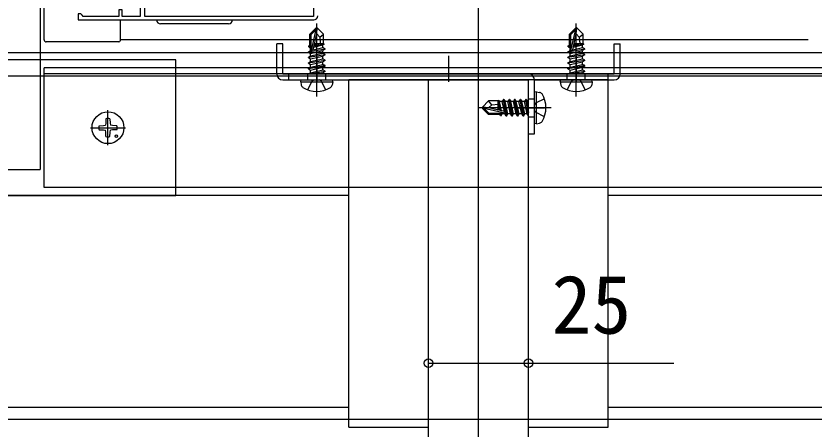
# Model space of a CAD drawing. Units: millimetres, scale not verified. Extents: x -875 to 875, y -1303 to 1295.
# Drawn here: x -315.8 to -116, y -522.7 to -419.2 of the extents above; entities that cross this region are included whole.
import ezdxf
from ezdxf.enums import TextEntityAlignment as Align

# ---------------------------------------------------------------- set-up
doc = ezdxf.new("R2010")
doc.units = ezdxf.units.MM
doc.header["$LTSCALE"] = 8
for name, color, linetype in [('0-3_YKK_11', 7, 'Continuous'), ('0-4_YKK_12', 2, 'Continuous'), ('0-5_YKK_13', 4, 'Continuous'), ('0-6_YKK_D', 6, 'Continuous')]:
    doc.layers.add(name, color=color, linetype=linetype)
doc.styles.add('ＭＳ ゴシック', font='')
doc.styles.get('ＭＳ ゴシック').set_extended_font_data('MS Gothic')

msp = doc.modelspace()

# ---------------------------------------------------------------- linework, layer by layer
at = {"layer": '0-3_YKK_11'}
msp.add_line((-300.25, -420.203), (-241.25, -420.203), dxfattribs=at)
msp.add_lwpolyline([(-299.346, -407.174), (-299.152, -407.103), (-295.05, -407.103), (-295.05, -409.103), (-289.25, -409.103), (-289.25, -407.103), (-284.753, -407.103), (-284.753, -419.303), (-289.25, -419.303), (-289.25, -417.703), (-290.05, -417.703), (-290.05, -419.303), (-298.95, -419.303), (-299.25, -419.003), (-299.55, -418.703), (-300.25, -418.703), (-300.25, -420.203)], dxfattribs=at)
msp.add_lwpolyline([(-241.35, -419.303), (-283.553, -419.303), (-283.553, -407.103), (-247.15, -407.103), (-247.15, -411.003), (-241.35, -411.003), (-241.35, -414.103), (-241.55, -414.303), (-241.55, -414.903), (-241.35, -415.103)], close=True, dxfattribs=at)
msp.add_arc((-241.25, -419.203), 1, 270.00001, 359.99999, dxfattribs=at)
at = {"layer": '0-4_YKK_12'}
for p, q in [((-200, -765.684), (-200, -197.203)), ((-240.503, -439.403), (-240.503, -421.094)), ((-175.503, -439.403), (-175.503, -421.094)), ((-117.475, -425.203), (-289.75, -425.203)), ((368.75, -428.403), (-395, -428.403)), ((-240.503, -429.203), (-240.503, -435.703)), ((-240.503, -429.203), (-240.503, -435.703)), ((-207.503, -429.203), (-207.503, -435.703)), ((-175.503, -429.203), (-175.503, -435.703)), ((-175.503, -429.203), (-175.503, -435.703)), ((-175.503, -429.203), (-175.503, -435.703)), ((331.269, -432.203), (-308.75, -432.203)), ((-308.75, -462.203), (-308.75, -432.203)), ((331.269, -432.201), (-275.773, -432.201)), ((363.75, -433.703), (-308.75, -433.703)), ((-167.5, -435.203), (-232.5, -435.203)), ((-212.5, -452.203), (-212.5, -435.203)), ((-187.5, -452.203), (-187.5, -435.203)), ((-167.5, -452.203), (-167.5, -435.203)), ((-292.773, -451.601), (-292.773, -442.801)), ((-181.8, -442.203), (-200.11, -442.203)), ((-190, -442.203), (-183.5, -442.203)), ((-297.173, -447.201), (-288.373, -447.201)), ((-212.5, -765.684), (-212.5, -452.203)), ((-187.5, -765.684), (-187.5, -452.203)), ((-167.5, -522.203), (-167.5, -452.203)), ((-342.769, -457.703), (-309.75, -457.703)), ((-275.769, -462.203), (-308.75, -462.203)), ((-395, -464.099), (-232.5, -464.099)), ((-167.5, -464.099), (-5, -464.099)), ((-395, -517.203), (-232.5, -517.203)), ((-167.5, -517.203), (-5, -517.203)), ((-232.5, -522.203), (-212.5, -522.203)), ((-187.5, -522.203), (-167.5, -522.203))]:
    msp.add_line(p, q, dxfattribs=at)
for points in [[(-309.75, -392.203), (-309.75, -428.203), (-309.75, -457.703)], [(-232.5, -522.203), (-232.5, -452.203), (-232.5, -435.203)], [(331.269, -462.201), (24.884, -462.201), (-275.773, -462.201)], [(331.269, -462.203), (24.586, -462.203), (-275.769, -462.203)]]:
    msp.add_lwpolyline(points, dxfattribs=at)
at = {"layer": '0-5_YKK_13'}
for p, q in [((-308.75, -425.203), (-308.75, -413.448)), ((-289.75, -420.203), (-289.75, -425.216)), ((-262.6, -421.203), (-279.6, -421.203)), ((-240.653, -422.203), (-242.203, -423.753)), ((-241.903, -423.878), (-240.653, -422.628)), ((-241.834, -427.826), (-240.653, -422.628)), ((-240.353, -422.203), (-240.653, -422.203)), ((-240.653, -422.628), (-240.653, -422.203)), ((-240.503, -423.71), (-240.503, -422.203)), ((-240.503, -423.71), (-240.353, -422.203)), ((-240.353, -422.203), (-238.803, -423.753)), ((-175.653, -422.203), (-177.203, -423.753)), ((-176.903, -423.878), (-175.653, -422.628)), ((-176.834, -427.826), (-175.653, -422.628)), ((-175.353, -422.203), (-175.653, -422.203)), ((-175.653, -422.628), (-175.653, -422.203)), ((-175.503, -423.71), (-175.503, -422.203)), ((-175.503, -423.71), (-175.353, -422.203)), ((-175.353, -422.203), (-173.803, -423.753)), ((-289.75, -425.216), (-289.75, -425.403)), ((-242.203, -426.522), (-242.203, -423.753)), ((-241.903, -427.655), (-241.903, -423.878)), ((-239.757, -424.555), (-238.803, -423.753)), ((-238.803, -426.174), (-238.803, -423.753)), ((-177.203, -426.522), (-177.203, -423.753)), ((-176.903, -427.655), (-176.903, -423.878)), ((-174.757, -424.555), (-173.803, -423.753)), ((-173.803, -426.174), (-173.803, -423.753)), ((-290.05, -425.703), (-308.25, -425.703)), ((-250.503, -433.703), (-250.503, -426.203)), ((-249.003, -426.203), (-250.503, -426.203)), ((-249.003, -433.703), (-249.003, -426.203)), ((-242.603, -428.153), (-238.403, -427.453)), ((-238.403, -427.553), (-242.603, -428.253)), ((-242.503, -426.696), (-241.903, -426.579)), ((-242.503, -426.911), (-242.503, -426.696)), ((-242.503, -426.911), (-241.903, -426.812)), ((-242.503, -426.911), (-242.053, -427.171)), ((-242.203, -426.103), (-241.903, -426.103)), ((-242.053, -427.171), (-241.899, -427.136)), ((-242.053, -427.836), (-242.053, -427.171)), ((-241.408, -427.69), (-238.953, -427.136)), ((-241.248, -426.989), (-238.953, -426.471)), ((-241.181, -426.693), (-238.603, -426.269)), ((-241.12, -426.427), (-239.454, -426.103)), ((-241.047, -426.103), (-238.803, -426.103)), ((-238.603, -426.269), (-238.953, -426.471)), ((-238.953, -427.136), (-238.953, -426.471)), ((-238.403, -427.453), (-238.953, -427.136)), ((-238.403, -427.553), (-238.953, -427.871)), ((-238.803, -426.174), (-238.603, -426.269)), ((-238.403, -427.553), (-238.403, -427.453)), ((-177.603, -428.153), (-173.403, -427.453)), ((-173.403, -427.553), (-177.603, -428.253)), ((-177.503, -426.696), (-176.903, -426.579)), ((-177.503, -426.911), (-177.503, -426.696)), ((-177.503, -426.911), (-176.903, -426.812)), ((-177.503, -426.911), (-177.053, -427.171)), ((-177.203, -426.103), (-176.903, -426.103)), ((-177.053, -427.171), (-176.899, -427.136)), ((-177.053, -427.836), (-177.053, -427.171)), ((-176.408, -427.69), (-173.953, -427.136)), ((-176.248, -426.989), (-173.953, -426.471)), ((-176.181, -426.693), (-173.603, -426.269)), ((-176.12, -426.427), (-174.454, -426.103)), ((-176.047, -426.103), (-173.803, -426.103)), ((-173.603, -426.269), (-173.953, -426.471)), ((-173.953, -427.136), (-173.953, -426.471)), ((-173.403, -427.453), (-173.953, -427.136)), ((-173.403, -427.553), (-173.953, -427.871)), ((-173.803, -426.174), (-173.603, -426.269)), ((-173.403, -427.553), (-173.403, -427.453)), ((-166.003, -433.703), (-166.003, -426.203)), ((-166.003, -426.203), (-164.503, -426.203)), ((-164.503, -433.703), (-164.503, -426.203)), ((-242.603, -428.253), (-242.603, -428.153)), ((-242.603, -428.253), (-242.053, -428.571)), ((-242.603, -429.553), (-238.403, -428.853)), ((-238.403, -428.953), (-242.603, -429.653)), ((-242.603, -429.653), (-242.603, -429.553)), ((-242.603, -429.653), (-242.053, -429.971)), ((-242.053, -428.571), (-238.953, -427.871)), ((-242.053, -429.236), (-242.053, -428.571)), ((-242.053, -429.971), (-238.953, -429.271)), ((-238.953, -428.536), (-238.953, -427.871)), ((-238.403, -428.853), (-238.953, -428.536)), ((-238.403, -428.953), (-238.953, -429.271)), ((-238.953, -429.936), (-238.953, -429.271)), ((-238.403, -428.953), (-238.403, -428.853)), ((-177.603, -428.253), (-177.603, -428.153)), ((-177.603, -428.253), (-177.053, -428.571)), ((-177.603, -429.553), (-173.403, -428.853)), ((-173.403, -428.953), (-177.603, -429.653)), ((-177.603, -429.653), (-177.603, -429.553)), ((-177.603, -429.653), (-177.053, -429.971)), ((-177.053, -428.571), (-173.953, -427.871)), ((-177.053, -429.236), (-177.053, -428.571)), ((-177.053, -429.971), (-173.953, -429.271)), ((-173.953, -428.536), (-173.953, -427.871)), ((-173.403, -428.853), (-173.953, -428.536)), ((-173.403, -428.953), (-173.953, -429.271)), ((-173.953, -429.936), (-173.953, -429.271)), ((-173.403, -428.953), (-173.403, -428.853)), ((-242.603, -430.953), (-238.403, -430.253)), ((-238.403, -430.353), (-242.603, -431.053)), ((-242.603, -431.053), (-242.603, -430.953)), ((-242.603, -431.053), (-242.053, -431.371)), ((-242.053, -430.636), (-242.053, -429.971)), ((-242.053, -431.371), (-238.953, -430.671)), ((-242.053, -432.036), (-242.053, -431.371)), ((-238.403, -430.253), (-238.953, -429.936)), ((-238.403, -430.353), (-238.953, -430.671)), ((-238.953, -431.336), (-238.953, -430.671)), ((-238.403, -431.653), (-238.953, -431.336)), ((-238.403, -430.353), (-238.403, -430.253)), ((-177.603, -430.953), (-173.403, -430.253)), ((-173.403, -430.353), (-177.603, -431.053)), ((-177.603, -431.053), (-177.603, -430.953)), ((-177.603, -431.053), (-177.053, -431.371)), ((-177.053, -430.636), (-177.053, -429.971)), ((-177.053, -431.371), (-173.953, -430.671)), ((-177.053, -432.036), (-177.053, -431.371)), ((-173.403, -430.253), (-173.953, -429.936)), ((-173.403, -430.353), (-173.953, -430.671)), ((-173.953, -431.336), (-173.953, -430.671)), ((-173.403, -431.653), (-173.953, -431.336)), ((-173.403, -430.353), (-173.403, -430.253)), ((-242.603, -432.353), (-238.403, -431.653)), ((-238.403, -431.753), (-242.603, -432.453)), ((-242.603, -432.453), (-242.603, -432.353)), ((-242.603, -432.453), (-242.053, -432.771)), ((-242.516, -433.703), (-242.053, -433.436)), ((-242.303, -433.703), (-238.403, -433.053)), ((-242.053, -432.771), (-238.953, -432.071)), ((-242.053, -433.436), (-238.953, -432.736)), ((-242.053, -433.436), (-242.053, -432.771)), ((-238.403, -433.153), (-241.703, -433.703)), ((-239.982, -433.703), (-238.953, -433.471)), ((-238.403, -431.753), (-238.953, -432.071)), ((-238.953, -432.736), (-238.953, -432.071)), ((-238.403, -433.053), (-238.953, -432.736)), ((-238.403, -433.153), (-238.953, -433.471)), ((-238.953, -433.703), (-238.953, -433.471)), ((-238.403, -431.753), (-238.403, -431.653)), ((-238.403, -433.153), (-238.403, -433.053)), ((-177.603, -432.353), (-173.403, -431.653)), ((-173.403, -431.753), (-177.603, -432.453)), ((-177.603, -432.453), (-177.603, -432.353)), ((-177.603, -432.453), (-177.053, -432.771)), ((-177.516, -433.703), (-177.053, -433.436)), ((-177.303, -433.703), (-173.403, -433.053)), ((-177.053, -432.771), (-173.953, -432.071)), ((-177.053, -433.436), (-173.953, -432.736)), ((-177.053, -433.436), (-177.053, -432.771)), ((-173.403, -433.153), (-176.703, -433.703)), ((-174.982, -433.703), (-173.953, -433.471)), ((-173.403, -431.753), (-173.953, -432.071)), ((-173.953, -432.736), (-173.953, -432.071)), ((-173.403, -433.053), (-173.953, -432.736)), ((-173.403, -433.153), (-173.953, -433.471)), ((-173.953, -433.703), (-173.953, -433.471)), ((-173.403, -431.753), (-173.403, -431.653)), ((-173.403, -433.153), (-173.403, -433.053)), ((655, -434.253), (-600, -434.253)), ((-249.003, -433.703), (-166.003, -433.703)), ((-249.003, -435.203), (-187.5, -435.203)), ((-247.503, -435.203), (-247.503, -433.703)), ((-244.503, -435.703), (-244.414, -435.203)), ((-244.414, -435.203), (-236.591, -435.203)), ((-242.753, -435.203), (-242.753, -433.703)), ((-238.253, -435.203), (-238.253, -433.703)), ((-236.503, -435.703), (-236.591, -435.203)), ((-187.5, -448.703), (-187.5, -435.203)), ((-186, -448.703), (-186, -435.203)), ((-186, -435.203), (-166.003, -435.203)), ((-179.503, -435.703), (-179.414, -435.203)), ((-179.414, -435.203), (-171.591, -435.203)), ((-177.753, -435.203), (-177.753, -433.703)), ((-173.253, -435.203), (-173.253, -433.703)), ((-171.503, -435.703), (-171.591, -435.203)), ((-167.503, -435.203), (-167.503, -433.703)), ((-244.503, -435.703), (-244.361, -436.506)), ((-244.503, -435.703), (-236.503, -435.703)), ((-236.503, -435.703), (-236.644, -436.506)), ((-179.503, -435.703), (-179.361, -436.506)), ((-179.503, -435.703), (-171.503, -435.703)), ((-171.503, -435.703), (-171.644, -436.506)), ((-185.5, -438.203), (-186, -438.292)), ((-186, -446.115), (-186, -438.292)), ((-185.5, -438.203), (-184.698, -438.345)), ((-185.5, -446.203), (-185.5, -438.203)), ((-199, -442.053), (-197.45, -440.503)), ((-195.029, -440.503), (-197.45, -440.503)), ((-196.649, -441.458), (-197.45, -440.503)), ((-195.1, -442.748), (-195.1, -440.503)), ((-194.776, -442.821), (-195.1, -441.155)), ((-195.029, -440.503), (-194.935, -440.303)), ((-194.935, -440.303), (-194.732, -440.653)), ((-194.51, -442.882), (-194.935, -440.303)), ((-194.068, -440.653), (-194.732, -440.653)), ((-194.214, -442.949), (-194.732, -440.653)), ((-193.75, -440.103), (-194.068, -440.653)), ((-193.513, -443.108), (-194.068, -440.653)), ((-193.05, -444.303), (-193.75, -440.103)), ((-193.65, -440.103), (-193.75, -440.103)), ((-193.65, -440.103), (-192.95, -444.303)), ((-193.65, -440.103), (-193.332, -440.653)), ((-192.632, -443.753), (-193.332, -440.653)), ((-192.668, -440.653), (-193.332, -440.653)), ((-192.35, -440.103), (-192.668, -440.653)), ((-191.65, -444.303), (-192.35, -440.103)), ((-192.25, -440.103), (-192.35, -440.103)), ((-192.25, -440.103), (-191.55, -444.303)), ((-192.25, -440.103), (-191.932, -440.653)), ((-191.232, -443.753), (-191.932, -440.653)), ((-191.268, -440.653), (-191.932, -440.653)), ((-190.95, -440.103), (-191.268, -440.653)), ((-190.25, -444.303), (-190.95, -440.103)), ((-190.85, -440.103), (-190.95, -440.103)), ((-190.85, -440.103), (-190.15, -444.303)), ((-190.85, -440.103), (-190.532, -440.653)), ((-189.832, -443.753), (-190.532, -440.653)), ((-189.868, -440.653), (-190.532, -440.653)), ((-189.55, -440.103), (-189.868, -440.653)), ((-188.85, -444.303), (-189.55, -440.103)), ((-189.45, -440.103), (-189.55, -440.103)), ((-189.45, -440.103), (-188.75, -444.303)), ((-189.45, -440.103), (-189.132, -440.653)), ((-188.432, -443.753), (-189.132, -440.653)), ((-188.468, -440.653), (-189.132, -440.653)), ((-188.15, -440.103), (-188.468, -440.653)), ((-187.768, -443.753), (-188.468, -440.653)), ((-187.5, -444.003), (-188.15, -440.103)), ((-188.05, -440.103), (-188.15, -440.103)), ((-188.05, -440.103), (-187.732, -440.653)), ((-188.05, -440.103), (-187.5, -443.403)), ((-187.5, -441.683), (-187.732, -440.653)), ((-187.5, -440.653), (-187.732, -440.653)), ((-187.5, -439.953), (-186, -439.953)), ((-199, -442.053), (-199, -442.353)), ((-197.494, -442.203), (-199, -442.053)), ((-197.494, -442.203), (-199, -442.203)), ((-198.576, -442.353), (-199, -442.353)), ((-199, -442.353), (-197.45, -443.903)), ((-197.326, -443.603), (-198.576, -442.353)), ((-193.377, -443.535), (-198.576, -442.353)), ((-193.548, -443.603), (-197.326, -443.603)), ((-195.1, -443.903), (-195.1, -443.603)), ((-194.508, -444.203), (-194.624, -443.603)), ((-194.292, -444.203), (-194.391, -443.603)), ((-194.032, -443.753), (-194.067, -443.6)), ((-293.273, -444.956), (-293.293, -446.064)), ((-292.273, -444.956), (-292.254, -446.064)), ((-194.681, -443.903), (-197.45, -443.903)), ((-194.292, -444.203), (-194.508, -444.203)), ((-194.292, -444.203), (-194.032, -443.753)), ((-193.368, -443.753), (-194.032, -443.753)), ((-192.95, -444.303), (-193.05, -444.303)), ((-192.95, -444.303), (-192.632, -443.753)), ((-191.968, -443.753), (-192.632, -443.753)), ((-191.55, -444.303), (-191.65, -444.303)), ((-191.55, -444.303), (-191.232, -443.753)), ((-190.568, -443.753), (-191.232, -443.753)), ((-190.15, -444.303), (-190.25, -444.303)), ((-190.15, -444.303), (-189.832, -443.753)), ((-189.168, -443.753), (-189.832, -443.753)), ((-188.75, -444.303), (-188.85, -444.303)), ((-188.75, -444.303), (-188.432, -443.753)), ((-187.768, -443.753), (-188.432, -443.753)), ((-187.5, -444.217), (-187.768, -443.753)), ((-187.5, -444.453), (-186, -444.453)), ((-295.018, -446.701), (-293.91, -446.682)), ((-293.91, -446.682), (-293.393, -446.582)), ((-293.293, -446.064), (-293.393, -446.582)), ((-292.254, -446.064), (-292.154, -446.582)), ((-291.636, -446.682), (-292.154, -446.582)), ((-290.528, -446.701), (-291.636, -446.682)), ((-185.5, -446.203), (-186, -446.115)), ((-185.5, -446.203), (-184.698, -446.062)), ((-295.018, -447.701), (-293.91, -447.721)), ((-293.91, -447.721), (-293.393, -447.821)), ((-293.293, -448.338), (-293.393, -447.821)), ((-293.273, -449.446), (-293.293, -448.338)), ((-292.273, -449.446), (-292.254, -448.338)), ((-292.254, -448.338), (-292.154, -447.821)), ((-291.636, -447.721), (-292.154, -447.821)), ((-290.528, -447.701), (-291.636, -447.721)), ((-187.5, -448.703), (-186, -448.703)), ((-583.5, -520.203), (637.5, -520.203))]:
    msp.add_line(p, q, dxfattribs=at)
for points in [[(-241.412, -427.71), (-240.503, -423.71), (-239.757, -424.555), (-239.603, -426.103)], [(-176.412, -427.71), (-175.503, -423.71), (-174.757, -424.555), (-174.603, -426.103)], [(-242.503, -426.696), (-242.053, -426.436), (-241.903, -426.402)], [(-177.503, -426.696), (-177.053, -426.436), (-176.903, -426.402)], [(-242.603, -428.153), (-242.053, -427.836), (-241.861, -427.793)], [(-242.603, -429.553), (-242.053, -429.236), (-238.953, -428.536)], [(-177.603, -428.153), (-177.053, -427.836), (-176.861, -427.793)], [(-177.603, -429.553), (-177.053, -429.236), (-173.953, -428.536)], [(-242.603, -430.953), (-242.053, -430.636), (-238.953, -429.936)], [(-242.603, -432.353), (-242.053, -432.036), (-238.953, -431.336)], [(-177.603, -430.953), (-177.053, -430.636), (-173.953, -429.936)], [(-177.603, -432.353), (-177.053, -432.036), (-173.953, -431.336)], [(-242.761, -437.699), (-241.648, -435.466), (-241.153, -435.203)], [(-238.245, -437.699), (-239.358, -435.466), (-239.852, -435.203)], [(-177.761, -437.699), (-176.648, -435.466), (-176.153, -435.203)], [(-173.245, -437.699), (-174.358, -435.466), (-174.852, -435.203)], [(-193.493, -443.113), (-197.494, -442.203), (-196.649, -441.458), (-195.1, -441.303)], [(-191.65, -444.303), (-191.968, -443.753), (-192.668, -440.653)], [(-190.25, -444.303), (-190.568, -443.753), (-191.268, -440.653)], [(-188.85, -444.303), (-189.168, -443.753), (-189.868, -440.653)], [(-183.505, -439.945), (-185.737, -441.058), (-186, -441.553)], [(-194.508, -444.203), (-194.768, -443.753), (-194.801, -443.603)], [(-193.05, -444.303), (-193.368, -443.753), (-193.411, -443.562)], [(-183.505, -444.461), (-185.737, -443.348), (-186, -442.854)]]:
    msp.add_lwpolyline(points, dxfattribs=at)
msp.add_lwpolyline([(-342.773, -430.201), (-342.773, -464.201), (-275.773, -464.201), (-275.773, -430.201)], close=True, dxfattribs=at)
for centre, radius in [((-292.773, -447.201), 4), ((-290.652, -449.323), 0.3)]:
    msp.add_circle(centre, radius, dxfattribs=at)
for centre, radius, start, end in [((-279.6, -420.203), 1, 180, 270), ((-262.6, -420.203), 1, 270, 0), ((-308.25, -425.203), 0.5, 180, 270), ((-290.05, -425.403), 0.3, 270, 0), ((-241.654, -427.655), 0.248, 180, 347.19096), ((-176.654, -427.655), 0.248, 180, 347.19096), ((-249.003, -433.703), 1.5, 180, 270), ((-187.5, -435.203), 1.5, 0, 90), ((-166.003, -433.703), 1.5, 270, 0), ((-243.475, -436.35), 0.9, 190, 237.94412), ((-240.503, -431.603), 6.5, 237.94412, 302.05588), ((-237.53, -436.35), 0.9, 302.05588, 350), ((-178.475, -436.35), 0.9, 190, 237.94412), ((-175.503, -431.603), 6.5, 237.94412, 302.05588), ((-172.53, -436.35), 0.9, 302.05588, 350), ((-184.854, -439.231), 0.9, 32.05588, 80), ((-189.6, -442.203), 6.5, 327.94412, 32.05588), ((-193.548, -443.355), 0.248, 270, 77.19096), ((-292.773, -447.201), 2.3, 77.44414, 102.55586), ((-292.773, -447.201), 2.3, 167.44414, 192.55586), ((-292.773, -447.201), 2.3, 347.44414, 12.55586), ((-184.854, -445.176), 0.9, 280, 327.94412), ((-292.773, -447.201), 2.3, 257.44414, 282.55586)]:
    msp.add_arc(centre, radius, start, end, dxfattribs=at)
at = {"layer": '0-6_YKK_D'}
msp.add_lwpolyline([(-212.5, -506.203), (-187.5, -506.203), (-151.064, -506.203)], dxfattribs=at)
for centre in [(-212.5, -506.203), (-187.5, -506.203)]:
    msp.add_circle(centre, 1.075, dxfattribs=at)

# ---------------------------------------------------------------- texts
at = {"layer": '0-6_YKK_D', "style": 'ＭＳ ゴシック'}
msp.add_text('25', height=14.66, dxfattribs=at).set_placement((-181.677, -503.203), align=Align.BOTTOM_LEFT)

doc.saveas('drawing.dxf')
